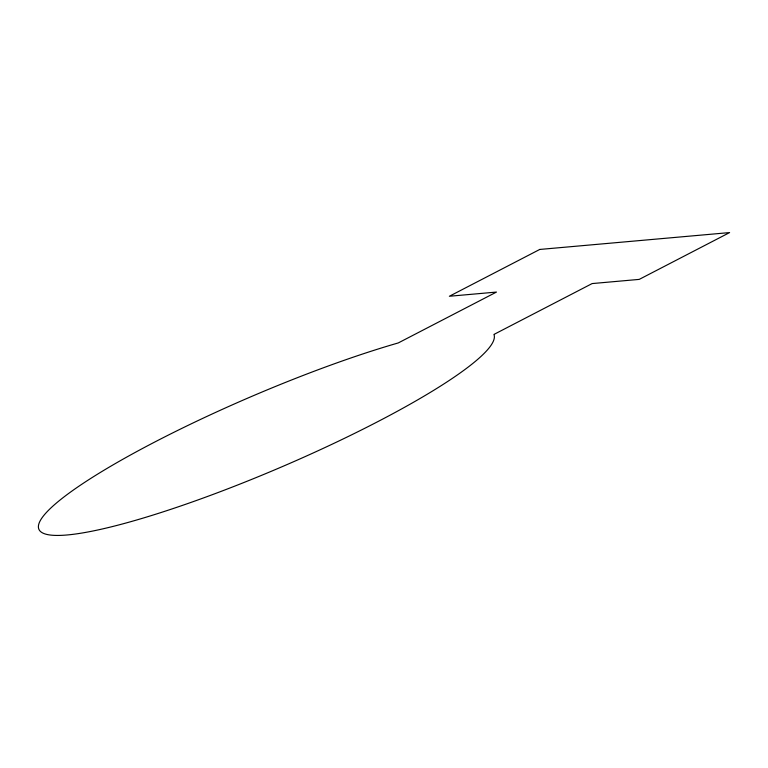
<?xml version="1.0" encoding="UTF-8"?>
<svg xmlns="http://www.w3.org/2000/svg" width="768" height="768" viewBox="0 0 768 768"><rect width="100%" height="100%" fill="white"/><g stroke="black" fill="none" stroke-linecap="round" stroke-linejoin="round"><path stroke-width="1.15" d="M539.76 249.446L449.376 296.256L496.464 292.07L398.266 342.941A247.507 38.294 -23.2 0 0 55.574 503.75A247.507 38.294 -23.2 0 0 229.037 488.342A247.507 38.294 -23.2 0 0 493.939 334.435L592.138 283.574L639.226 279.389L729.6 232.579L539.76 249.446"/></g></svg>
